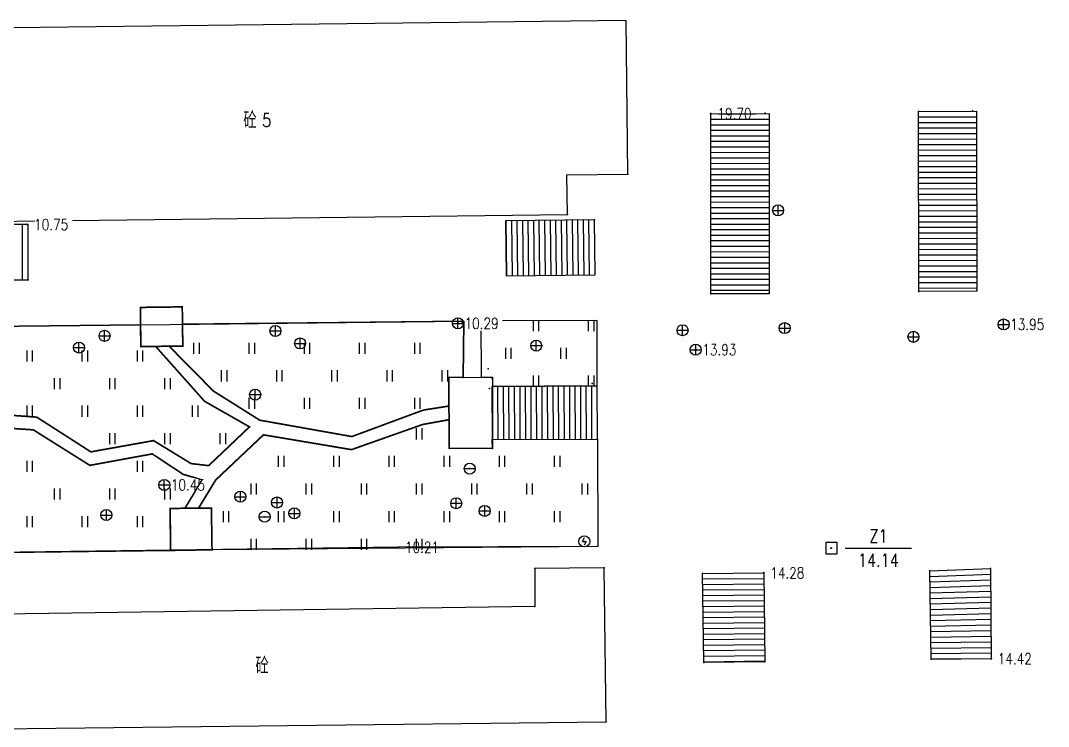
# Model space of a CAD drawing. Extents: x 871 to 1488, y 1110 to 1509.
# Drawn here: x 1262.2 to 1355.3, y 1286.8 to 1350.8 of the extents above; entities that cross this region are included whole.
import ezdxf
from ezdxf.enums import TextEntityAlignment as Align

# ---------------------------------------------------------------- set-up
doc = ezdxf.new("R2010")
doc.units = 0
doc.header["$LTSCALE"] = 0.5
doc.header["$PDSIZE"] = 0.2
doc.linetypes.add('X3', pattern=[5, 4, -1])
doc.layers.get('0').update_dxf_attribs({"linetype": 'CONTINUOUS'})
doc.layers.add('ASSIST', color=7, linetype='CONTINUOUS', plot=False)
for name, color, linetype in [('DLSS', 4, 'CONTINUOUS'), ('GCD', 1, 'CONTINUOUS'), ('GXYZ', 2, 'CONTINUOUS'), ('JMD', 6, 'CONTINUOUS'), ('KZD', 1, 'CONTINUOUS'), ('ZBTZ', 3, 'CONTINUOUS'), ('ZDH', 1, 'CONTINUOUS')]:
    doc.layers.add(name, color=color, linetype=linetype)
doc.styles.add('HZ', font='rs.shx', dxfattribs={"width": 0.8, "bigfont": 'hztxt.shx'})
doc.linetypes.add('1161', pattern='A,0,[149,AAA.SHX,S=0.15,R=0,X=0,Y=0],-1.6', length=1.6)

# ---------------------------------------------------------------- blocks, each defined once
blk = doc.blocks.new('gc042')
blk.add_line((-1, 0), (1, 0))
blk.add_circle((0, 0), 1)
blk = doc.blocks.new('gc043')
for p, q in [((-1, 0), (1, 0)), ((0, -1), (0, 1))]:
    blk.add_line(p, q)
blk.add_circle((0, 0), 1)
blk = doc.blocks.new('gc050')
for p, q in [((-0.35, 0), (0.05, 0.69)), ((-0.35, 0), (0.35, 0)), ((0.35, 0), (-0.06, -0.69))]:
    blk.add_line(p, q)
blk.add_circle((0, 0), 1)
blk = doc.blocks.new('GC200')
at = {"linetype": 'Continuous', "const_width": 0.2, "flags": 128}
blk.add_lwpolyline([(-0.1, 0, 1), (0.1, 0, 1)], format="xyb", close=True, dxfattribs=at)
blk = doc.blocks.new('gc323')
at = {"flags": 128}
for points in [[(-0.5, 0), (-0.5, 2)], [(0.5, 0), (0.5, 2)]]:
    blk.add_lwpolyline(points, dxfattribs=at)
blk = doc.blocks.new('gc261')
blk.add_lwpolyline([(-1, -1), (1, -1), (1, 1), (-1, 1)], close=True)
blk.add_point((0, 0))

msp = doc.modelspace()

# ---------------------------------------------------------------- linework, layer by layer
at = {"linetype": 'Continuous', "elevation": 10.543, "flags": 128}
msp.add_lwpolyline([(1304.942, 1311.998), (1300.996, 1312.015), (1300.986, 1318.435), (1304.932, 1318.441)], close=True, dxfattribs=at)
at = {"layer": 'ASSIST', "linetype": 'Continuous', "flags": 128}
for points in [[(1324.732, 1325.994), (1324.716, 1342.317), (1329.989, 1342.322), (1330.005, 1325.999)], [(1343.55, 1326.218), (1343.521, 1342.526), (1348.797, 1342.535), (1348.826, 1326.227)], [(1256.825, 1327.253), (1262.855, 1327.253), (1262.855, 1332.273), (1256.825, 1332.273)], [(1304.902, 1312.801), (1314.447, 1312.839), (1314.428, 1317.651), (1304.883, 1317.613)], [(1324.083, 1292.604), (1323.975, 1300.673), (1329.508, 1300.72), (1329.619, 1292.67)], [(1344.675, 1292.892), (1344.56, 1300.903), (1350.073, 1301.114), (1350.115, 1292.94)]]:
    msp.add_lwpolyline(points, close=True, dxfattribs=at)
at = {"layer": 'ASSIST', "linetype": 'Continuous', "elevation": 14.306, "flags": 128}
msp.add_lwpolyline([(1306.158, 1327.618), (1314.237, 1327.715), (1314.177, 1332.702), (1306.098, 1332.605)], close=True, dxfattribs=at)
at = {"layer": 'DLSS', "linetype": 'X3', "const_width": 0.15, "flags": 128}
for points, elevation in [([(1276.824, 1324.819), (1276.87, 1321.269), (1273.073, 1321.22), (1273.027, 1324.77)], 10.329), ([(1279.463, 1306.591), (1279.522, 1302.816), (1275.763, 1302.755), (1275.73, 1306.56)], 10.315)]:
    msp.add_lwpolyline(points, close=True, dxfattribs=dict(at, elevation=elevation))
at = {"layer": 'DLSS', "linetype": 'X3', "flags": 128}
for points in [[(1274.416, 1321.237, 0.15, 0.15, 0), (1278.842, 1316.267, 0.15, 0.15, 0), (1282.913, 1313.948, 0.15, 0.15, 0), (1279.217, 1310.436, 0.15, 0.15, 0), (1277.621, 1310.622, 0.15, 0.15, 0), (1274.228, 1312.701, 0.15, 0.15, 0), (1268.541, 1311.684, 0.15, 0.15, 0), (1263.639, 1314.828, 0.15, 0.15, 0), (1258.522, 1315.201, 0.15, 0.15, 0), (1253.48, 1313.805, 0.15, 0.15, 0), (1251.269, 1314.095, 0.15, 0.15, 0), (1251.048, 1312.977, 0.15, 0.15, 0), (1253.512, 1312.625, 0.15, 0.15, 0), (1258.67, 1313.985, 0.15, 0.15, 0), (1263.326, 1313.678, 0.15, 0.15, 0), (1268.451, 1310.461, 0.15, 0.15, 0), (1274.106, 1311.497, 0.15, 0.15, 0), (1276.908, 1309.646, 0.15, 0.15, 0), (1278.629, 1309.147, 0.15, 0.15, 0), (1277.073, 1306.589, 0, 0, 0)], [(1275.635, 1321.253, 0.15, 0.15, 0), (1279.652, 1317.188, 0.15, 0.15, 0), (1283.844, 1314.552, 0.15, 0.15, 0), (1292.192, 1313.07, 0.15, 0.15, 0), (1298.663, 1315.467, 0.15, 0.15, 0), (1300.976, 1315.831, 0, 0, 0)], [(1278.308, 1306.589, 0.15, 0.15, 0), (1279.864, 1309.147, 0.15, 0.15, 0), (1284.181, 1313.226, 0.15, 0.15, 0), (1292.158, 1311.885, 0.15, 0.15, 0), (1298.611, 1314.165, 0.15, 0.15, 0), (1300.985, 1314.596, 0, 0, 0)]]:
    msp.add_lwpolyline(points, format="xyseb", dxfattribs=at)
at = {"layer": 'JMD', "linetype": 'Continuous'}
for p, q in [((1324.732, 1325.994), (1324.716, 1342.317)), ((1329.989, 1342.322), (1330.005, 1325.999)), ((1343.521, 1342.526), (1348.797, 1342.535)), ((1343.55, 1326.218), (1343.521, 1342.526)), ((1348.797, 1342.535), (1348.826, 1326.227)), ((1343.522, 1342.026), (1348.798, 1342.035)), ((1343.523, 1341.526), (1348.799, 1341.535)), ((1324.717, 1340.817), (1329.991, 1340.822)), ((1324.718, 1340.317), (1329.991, 1340.322)), ((1343.524, 1341.026), (1348.8, 1341.035)), ((1343.525, 1340.526), (1348.801, 1340.535)), ((1324.718, 1339.817), (1329.992, 1339.822)), ((1324.719, 1339.317), (1329.992, 1339.322)), ((1343.525, 1340.026), (1348.802, 1340.035)), ((1343.526, 1339.526), (1348.802, 1339.535)), ((1324.719, 1338.817), (1329.992, 1338.822)), ((1343.527, 1339.026), (1348.803, 1339.035)), ((1343.528, 1338.526), (1348.804, 1338.535)), ((1324.72, 1338.317), (1329.993, 1338.322)), ((1324.72, 1337.817), (1329.993, 1337.822)), ((1343.529, 1338.026), (1348.805, 1338.035)), ((1343.53, 1337.526), (1348.806, 1337.535)), ((1324.721, 1337.317), (1329.994, 1337.322)), ((1324.721, 1336.817), (1329.994, 1336.822)), ((1343.531, 1337.026), (1348.807, 1337.035)), ((1343.532, 1336.526), (1348.808, 1336.535)), ((1324.722, 1336.317), (1329.995, 1336.322)), ((1324.722, 1335.817), (1329.995, 1335.822)), ((1343.533, 1336.026), (1348.809, 1336.035)), ((1324.723, 1335.317), (1329.996, 1335.322)), ((1324.723, 1334.817), (1329.996, 1334.822)), ((1343.533, 1335.526), (1348.81, 1335.535)), ((1343.534, 1335.026), (1348.81, 1335.035)), ((1324.724, 1334.317), (1329.997, 1334.322)), ((1324.724, 1333.817), (1329.997, 1333.822)), ((1343.535, 1334.526), (1348.811, 1334.535)), ((1343.536, 1334.026), (1348.812, 1334.035)), ((1324.725, 1333.317), (1329.998, 1333.322)), ((1324.725, 1332.817), (1329.998, 1332.822)), ((1343.537, 1333.526), (1348.813, 1333.535)), ((1343.538, 1333.026), (1348.814, 1333.035)), ((1262.855, 1332.273), (1256.825, 1332.273)), ((1262.355, 1327.253), (1262.355, 1332.273)), ((1262.855, 1327.253), (1262.855, 1332.273)), ((1314.177, 1332.702), (1306.098, 1332.605)), ((1306.237, 1327.619), (1306.178, 1332.606)), ((1306.737, 1327.625), (1306.678, 1332.612)), ((1307.237, 1327.631), (1307.178, 1332.618)), ((1307.737, 1327.637), (1307.677, 1332.624)), ((1308.237, 1327.643), (1308.177, 1332.63)), ((1308.737, 1327.649), (1308.677, 1332.636)), ((1309.237, 1327.655), (1309.177, 1332.642)), ((1309.737, 1327.661), (1309.677, 1332.648)), ((1310.237, 1327.667), (1310.177, 1332.654)), ((1310.737, 1327.673), (1310.677, 1332.66)), ((1311.237, 1327.679), (1311.177, 1332.666)), ((1311.737, 1327.685), (1311.677, 1332.672)), ((1312.237, 1327.691), (1312.177, 1332.678)), ((1312.737, 1327.697), (1312.677, 1332.684)), ((1313.237, 1327.703), (1313.177, 1332.69)), ((1313.737, 1327.709), (1313.677, 1332.696)), ((1314.237, 1327.715), (1314.177, 1332.702)), ((1324.726, 1332.317), (1329.999, 1332.322)), ((1343.539, 1332.526), (1348.815, 1332.535)), ((1343.54, 1332.026), (1348.816, 1332.035)), ((1324.726, 1331.817), (1329.999, 1331.822)), ((1324.727, 1331.317), (1330, 1331.322)), ((1343.541, 1331.526), (1348.817, 1331.535)), ((1343.541, 1331.026), (1348.818, 1331.035)), ((1324.727, 1330.817), (1330, 1330.822)), ((1324.728, 1330.317), (1330.001, 1330.322)), ((1343.542, 1330.526), (1348.818, 1330.535)), ((1343.543, 1330.026), (1348.819, 1330.035)), ((1324.728, 1329.817), (1330.001, 1329.822)), ((1324.729, 1329.317), (1330.002, 1329.322)), ((1343.544, 1329.526), (1348.82, 1329.535)), ((1324.729, 1328.817), (1330.002, 1328.822)), ((1324.73, 1328.317), (1330.003, 1328.322)), ((1343.545, 1329.026), (1348.821, 1329.035)), ((1343.546, 1328.526), (1348.822, 1328.535)), ((1256.825, 1327.253), (1262.855, 1327.253)), ((1306.158, 1327.618), (1314.237, 1327.715)), ((1324.73, 1327.817), (1330.003, 1327.822)), ((1324.731, 1327.317), (1330.004, 1327.322)), ((1343.547, 1328.026), (1348.823, 1328.035)), ((1343.548, 1327.526), (1348.824, 1327.535)), ((1324.731, 1326.817), (1330.004, 1326.822)), ((1324.732, 1326.317), (1330.005, 1326.322)), ((1343.549, 1327.026), (1348.825, 1327.035)), ((1343.549, 1326.526), (1348.826, 1326.535)), ((1314.428, 1317.651), (1304.883, 1317.613)), ((1304.947, 1312.801), (1304.928, 1317.613)), ((1305.447, 1312.803), (1305.428, 1317.615)), ((1305.947, 1312.805), (1305.928, 1317.617)), ((1306.447, 1312.807), (1306.428, 1317.619)), ((1306.947, 1312.809), (1306.928, 1317.621)), ((1307.447, 1312.811), (1307.428, 1317.623)), ((1307.947, 1312.813), (1307.928, 1317.625)), ((1308.447, 1312.815), (1308.428, 1317.627)), ((1308.947, 1312.817), (1308.928, 1317.629)), ((1309.447, 1312.819), (1309.428, 1317.631)), ((1309.947, 1312.821), (1309.928, 1317.633)), ((1310.447, 1312.823), (1310.428, 1317.635)), ((1310.947, 1312.825), (1310.928, 1317.637)), ((1311.447, 1312.827), (1311.428, 1317.639)), ((1311.947, 1312.829), (1311.928, 1317.641)), ((1312.447, 1312.831), (1312.428, 1317.643)), ((1312.947, 1312.833), (1312.928, 1317.645)), ((1313.447, 1312.835), (1313.428, 1317.647)), ((1313.947, 1312.837), (1313.928, 1317.649)), ((1314.447, 1312.839), (1314.428, 1317.651)), ((1304.902, 1312.801), (1314.447, 1312.839)), ((1323.975, 1300.673), (1329.508, 1300.72)), ((1324.083, 1292.604), (1323.975, 1300.673)), ((1323.982, 1300.173), (1329.515, 1300.221)), ((1329.508, 1300.72), (1329.619, 1292.67)), ((1344.56, 1300.903), (1350.073, 1301.114)), ((1344.675, 1292.892), (1344.56, 1300.903)), ((1344.567, 1300.403), (1350.076, 1300.604)), ((1350.073, 1301.114), (1350.115, 1292.94)), ((1323.988, 1299.673), (1329.522, 1299.722)), ((1344.574, 1299.903), (1350.078, 1300.094)), ((1344.582, 1299.403), (1350.081, 1299.584)), ((1323.995, 1299.173), (1329.529, 1299.224)), ((1324.002, 1298.673), (1329.536, 1298.725)), ((1344.589, 1298.903), (1350.083, 1299.074)), ((1344.596, 1298.403), (1350.086, 1298.563)), ((1324.008, 1298.173), (1329.542, 1298.226)), ((1324.015, 1297.673), (1329.549, 1297.727)), ((1344.603, 1297.903), (1350.089, 1298.053)), ((1344.61, 1297.403), (1350.091, 1297.543)), ((1324.022, 1297.173), (1329.556, 1297.229)), ((1324.029, 1296.673), (1329.563, 1296.73)), ((1344.617, 1296.903), (1350.094, 1297.033)), ((1344.625, 1296.403), (1350.097, 1296.523)), ((1324.035, 1296.173), (1329.57, 1296.231)), ((1324.042, 1295.673), (1329.577, 1295.732)), ((1344.632, 1295.904), (1350.099, 1296.013)), ((1324.049, 1295.173), (1329.584, 1295.233)), ((1324.055, 1294.674), (1329.591, 1294.735)), ((1344.639, 1295.404), (1350.102, 1295.503)), ((1344.646, 1294.904), (1350.104, 1294.993)), ((1324.062, 1294.174), (1329.597, 1294.236)), ((1324.069, 1293.674), (1329.604, 1293.737)), ((1344.653, 1294.404), (1350.107, 1294.482)), ((1344.66, 1293.904), (1350.11, 1293.972)), ((1324.075, 1293.174), (1329.611, 1293.238)), ((1344.668, 1293.404), (1350.112, 1293.462)), ((1344.675, 1292.904), (1350.115, 1292.952)), ((1324.082, 1292.674), (1329.618, 1292.74))]:
    msp.add_line(p, q, dxfattribs=at)
at = {"layer": 'JMD', "linetype": 'Continuous', "flags": 128}
for points, elevation in [([(1251.793, 1332.473), (1311.715, 1333.192), (1311.672, 1336.78), (1317.211, 1336.846), (1317.044, 1350.756), (1251.279, 1349.967)], 10.732), ([(1252.111, 1296.847), (1252.215, 1286.509), (1315.233, 1287.219), (1315.049, 1301.179), (1308.765, 1301.106), (1308.781, 1297.684)], 10.678)]:
    msp.add_lwpolyline(points, close=True, dxfattribs=dict(at, elevation=elevation))
at = {"layer": 'KZD', "linetype": 'Continuous'}
msp.add_line((1336.9, 1302.96), (1342.9, 1302.96), dxfattribs=at)
at = {"layer": 'ZBTZ', "linetype": '1161', "elevation": 10.521, "flags": 128}
msp.add_lwpolyline([(1303.91, 1318.436), (1304.932, 1318.441), (1304.935, 1317.613), (1314.428, 1317.651), (1314.404, 1323.585), (1303.89, 1323.543)], close=True, dxfattribs=at)
at = {"layer": 'ZDH', "linetype": 'Continuous'}
for p in [(1324.716, 1342.317, 19.696), (1329.636, 1342.368, 19.701), (1343.521, 1342.526, 19.718), (1348.423, 1342.579, 19.715), (1317.211, 1336.846, 14.31), (1311.715, 1333.192, 10.696), (1330.816, 1333.561, 13.992), (1262.802, 1332.273, 10.749), (1314.177, 1332.702, 14.306), (1262.855, 1327.253, 10.489), (1348.826, 1326.306, 14.015), (1324.732, 1325.994, 14.01), (1330.005, 1326.065, 14.007), (1343.55, 1326.218, 14.011), (1276.824, 1324.819, 10.329), (1273.047, 1323.2, 10.344), (1285.266, 1322.639, 10.377), (1301.8, 1323.324, 10.286), (1302.199, 1323.446, 10.295), (1322.153, 1322.705, 13.928), (1331.41, 1322.891, 13.93), (1351.244, 1323.226, 13.947), (1269.782, 1322.194, 10.436), (1343.074, 1322.103, 13.94), (1267.461, 1321.131, 10.45), (1276.87, 1321.269, 10.356), (1287.503, 1321.505, 10.4), (1308.898, 1321.308, 11.952), (1323.348, 1320.94, 13.925), (1304.555, 1319.193, 10.574), (1300.986, 1318.435, 10.494), (1302.271, 1318.42, 10.505), (1303.91, 1318.436, 10.521), (1304.915, 1318.298, 10.582), (1279.652, 1317.188, 10.532), (1304.676, 1317.438, 10.543), (1313.954, 1317.864, 14.206), (1314.391, 1317.651, 14.207), (1278.842, 1316.267, 10.51), (1283.43, 1316.872, 10.48), (1298.663, 1315.467, 10.464), (1300.976, 1315.831, 10.491), (1263.639, 1314.828, 10.52), (1283.844, 1314.552, 10.538), (1300.985, 1314.596, 10.472), (1263.326, 1313.678, 10.509), (1298.611, 1314.165, 10.486), (1274.228, 1312.701, 10.499), (1284.181, 1313.226, 10.508), (1292.192, 1313.07, 10.403), (1304.902, 1312.801, 10.544), (1314.447, 1312.839, 14.213), (1268.541, 1311.684, 10.522), (1274.106, 1311.497, 10.502), (1292.158, 1311.885, 10.436), (1300.996, 1312.015, 10.514), (1304.942, 1311.998, 10.543), (1268.451, 1310.461, 10.451), (1277.621, 1310.622, 10.531), (1276.908, 1309.646, 10.491), (1279.217, 1310.436, 10.49), (1302.873, 1310.163, 10.568), (1275.193, 1308.687, 10.446), (1278.629, 1309.147, 10.466), (1282.087, 1307.622, 10.415), (1285.415, 1307.096, 10.29), (1301.648, 1307.031, 10.382), (1269.947, 1305.957, 10.312), (1275.73, 1306.56, 10.312), (1277.073, 1306.589, 10.311), (1279.463, 1306.591, 10.315), (1284.289, 1305.811, 10.312), (1286.98, 1306.112, 10.297), (1304.225, 1306.336, 10.537), (1296.405, 1303.036, 10.213), (1313.255, 1303.572, 10.256), (1275.763, 1302.755, 10.205), (1279.522, 1302.816, 10.179), (1335.589, 1302.963, 14.126), (1335.589, 1302.96, 14.131), (1315.049, 1301.179, 14.266), (1308.765, 1301.106, 10.668), (1323.975, 1300.673, 14.273), (1329.508, 1300.72, 14.277), (1344.56, 1300.903, 14.281), (1350.073, 1301.114, 14.28), (1308.781, 1297.684, 10.688), (1344.675, 1292.892, 14.413), (1350.115, 1292.94, 14.415), (1324.083, 1292.604, 14.391), (1329.619, 1292.67, 14.392), (1315.233, 1287.219, 14.268)]:
    msp.add_point(p, dxfattribs=at)

# ---------------------------------------------------------------- block references
at = {"layer": 'GXYZ', "linetype": 'Continuous', "xscale": 0.5, "yscale": 0.5}
for name, p in [('gc043', (1330.816, 1333.561, 13.992)), ('gc043', (1301.8, 1323.324, 10.286)), ('gc043', (1351.244, 1323.226, 13.947)), ('gc043', (1269.782, 1322.194, 10.436)), ('gc043', (1285.266, 1322.639, 10.377)), ('gc043', (1322.153, 1322.705, 13.928)), ('gc043', (1331.41, 1322.891, 13.93)), ('gc043', (1343.074, 1322.103, 13.94)), ('gc043', (1267.461, 1321.131, 10.45)), ('gc043', (1287.503, 1321.505, 10.4)), ('gc043', (1308.898, 1321.308, 11.952)), ('gc043', (1323.348, 1320.94, 13.925)), ('gc043', (1283.43, 1316.872, 10.48)), ('gc042', (1302.873, 1310.163, 10.568)), ('gc043', (1275.193, 1308.687, 10.446)), ('gc043', (1282.087, 1307.622, 10.415)), ('gc043', (1285.415, 1307.096, 10.29)), ('gc042', (1285.415, 1307.096, 10.29)), ('gc043', (1301.648, 1307.031, 10.382)), ('gc043', (1304.225, 1306.336, 10.537)), ('gc043', (1269.947, 1305.957, 10.312)), ('gc042', (1284.289, 1305.811, 10.312)), ('gc043', (1286.98, 1306.112, 10.297)), ('gc050', (1313.255, 1303.572, 10.256))]:
    msp.add_blockref(name, p, dxfattribs=at)
at = {"layer": 'KZD', "linetype": 'Continuous', "xscale": 0.5, "yscale": 0.5}
msp.add_blockref('gc261', (1335.65, 1302.96, 14.14), dxfattribs=at)
at = {"layer": 'ZBTZ', "linetype": 'Continuous', "xscale": 0.5, "yscale": 0.5}
for p in [(1308.89, 1322.613), (1313.89, 1322.613), (1263.008, 1319.87), (1268.008, 1319.87), (1273.008, 1319.87), (1278.135, 1320.57), (1283.135, 1320.57), (1288.135, 1320.57), (1293.135, 1320.57), (1298.135, 1320.57), (1306.39, 1320.113), (1311.39, 1320.113), (1280.635, 1318.07), (1285.635, 1318.07), (1290.635, 1318.07), (1295.635, 1318.07), (1300.635, 1318.07), (1265.508, 1317.37), (1270.508, 1317.37), (1275.508, 1317.37), (1308.89, 1317.613), (1313.89, 1317.613), (1283.135, 1315.57), (1288.135, 1315.57), (1293.135, 1315.57), (1298.135, 1315.57), (1263.008, 1314.87), (1268.008, 1314.87), (1273.008, 1314.87), (1278.008, 1314.87), (1270.508, 1312.37), (1275.508, 1312.37), (1280.508, 1312.37), (1298.308, 1312.816), (1263.008, 1309.87), (1273.008, 1309.87), (1285.808, 1310.316), (1290.808, 1310.316), (1295.808, 1310.316), (1300.808, 1310.316), (1305.808, 1310.316), (1310.808, 1310.316), (1283.308, 1307.816), (1288.308, 1307.816), (1293.308, 1307.816), (1298.308, 1307.816), (1303.308, 1307.816), (1308.308, 1307.816), (1313.308, 1307.816), (1265.508, 1307.37), (1270.508, 1307.37), (1263.008, 1304.87), (1268.008, 1304.87), (1273.008, 1304.87), (1280.808, 1305.316), (1285.808, 1305.316), (1290.808, 1305.316), (1295.808, 1305.316), (1300.808, 1305.316), (1305.808, 1305.316), (1310.808, 1305.316), (1283.308, 1302.816), (1288.308, 1302.816), (1293.308, 1302.816)]:
    msp.add_blockref('gc323', p, dxfattribs=at)

# ---------------------------------------------------------------- texts
at = {"layer": 'JMD', "linetype": 'Continuous', "style": 'HZ', "width": 0.8}
for p in [(1283.562, 1341.737), (1284.664, 1292.321)]:
    msp.add_text('砼', height=1.5, dxfattribs=at).set_placement(p, align=Align.MIDDLE_RIGHT)
msp.add_text('5', height=1.2, dxfattribs=at).set_placement((1284.062, 1341.737), align=Align.MIDDLE_LEFT)
at = {"layer": 'KZD', "linetype": 'Continuous', "style": 'HZ', "width": 0.8}
for s, p in [('Z1', (1339.9, 1304.06)), ('14.14', (1339.9, 1301.86))]:
    msp.add_text(s, height=1.2, dxfattribs=at).set_placement(p, align=Align.MIDDLE)

# ---------------------------------------------------------------- wipeouts: each hides what was drawn before it
at = {"linetype": 'Continuous'}
for points in [[(1297.084, 1302.386), (1300.241, 1302.386), (1300.241, 1303.686), (1297.084, 1303.686)], [(1330.187, 1300.07), (1333.572, 1300.07), (1333.572, 1301.37), (1330.187, 1301.37)], [(1350.794, 1292.29), (1354.179, 1292.29), (1354.179, 1293.59), (1350.794, 1293.59)]]:
    msp.add_wipeout(points, dxfattribs=at)

# ---------------------------------------------------------------- next in the draw order: wipeouts: each hides what was drawn before it
for points in [[(1325.395, 1341.667), (1328.78, 1341.667), (1328.78, 1342.967), (1325.395, 1342.967)], [(1263.481, 1331.623), (1266.866, 1331.623), (1266.866, 1332.923), (1263.481, 1332.923)], [(1302.479, 1322.674), (1305.826, 1322.674), (1305.826, 1323.974), (1302.479, 1323.974)], [(1351.923, 1322.576), (1355.308, 1322.576), (1355.308, 1323.876), (1351.923, 1323.876)], [(1324.027, 1320.29), (1327.412, 1320.29), (1327.412, 1321.59), (1324.027, 1321.59)], [(1275.872, 1308.037), (1279.257, 1308.037), (1279.257, 1309.337), (1275.872, 1309.337)], [(1297.084, 1302.386), (1300.241, 1302.386), (1300.241, 1303.686), (1297.084, 1303.686)], [(1330.187, 1300.07), (1333.572, 1300.07), (1333.572, 1301.37), (1330.187, 1301.37)], [(1350.794, 1292.29), (1354.179, 1292.29), (1354.179, 1293.59), (1350.794, 1293.59)]]:
    msp.add_wipeout(points, dxfattribs=at)

# ---------------------------------------------------------------- next in the draw order: wipeouts: each hides what was drawn before it
for points in [[(1325.395, 1341.667), (1328.78, 1341.667), (1328.78, 1342.967), (1325.395, 1342.967)], [(1263.481, 1331.623), (1266.866, 1331.623), (1266.866, 1332.923), (1263.481, 1332.923)], [(1302.479, 1322.674), (1305.826, 1322.674), (1305.826, 1323.974), (1302.479, 1323.974)], [(1351.923, 1322.576), (1355.308, 1322.576), (1355.308, 1323.876), (1351.923, 1323.876)], [(1324.027, 1320.29), (1327.412, 1320.29), (1327.412, 1321.59), (1324.027, 1321.59)], [(1275.872, 1308.037), (1279.257, 1308.037), (1279.257, 1309.337), (1275.872, 1309.337)], [(1297.084, 1302.386), (1300.241, 1302.386), (1300.241, 1303.686), (1297.084, 1303.686)], [(1330.187, 1300.07), (1333.572, 1300.07), (1333.572, 1301.37), (1330.187, 1301.37)], [(1350.794, 1292.29), (1354.179, 1292.29), (1354.179, 1293.59), (1350.794, 1293.59)]]:
    msp.add_wipeout(points, dxfattribs=at)

# ---------------------------------------------------------------- next in the draw order: block references
at = {"layer": 'GCD', "linetype": 'Continuous'}
ref = msp.add_blockref('GC200', (1296.405, 1303.036, 10.213), dxfattribs=dict(at, xscale=0.5, yscale=0.5, zscale=0.5))
ref.add_attrib('height', '10.21', dxfattribs={"linetype": 'Continuous', "height": 1, "style": 'HZ', "width": 0.8}).set_placement((1297.005, 1303.036, 10.213), align=Align.MIDDLE_LEFT)
ref = msp.add_blockref('GC200', (1329.508, 1300.72, 14.277), dxfattribs=dict(at, xscale=0.5, yscale=0.5, zscale=0.5))
ref.add_attrib('height', '14.28', dxfattribs={"linetype": 'Continuous', "height": 1, "style": 'HZ', "width": 0.8}).set_placement((1330.108, 1300.72, 14.277), align=Align.MIDDLE_LEFT)
ref = msp.add_blockref('GC200', (1350.115, 1292.94, 14.415), dxfattribs=dict(at, xscale=0.5, yscale=0.5, zscale=0.5))
ref.add_attrib('height', '14.42', dxfattribs={"linetype": 'Continuous', "height": 1, "style": 'HZ', "width": 0.8}).set_placement((1350.715, 1292.94, 14.415), align=Align.MIDDLE_LEFT)
at = {"layer": 'ZBTZ', "linetype": 'Continuous', "xscale": 0.5, "yscale": 0.5}
msp.add_blockref('gc323', (1298.308, 1302.816), dxfattribs=at)

# ---------------------------------------------------------------- next in the draw order: wipeouts: each hides what was drawn before it
at = {"linetype": 'Continuous'}
for points in [[(1325.395, 1341.667), (1328.78, 1341.667), (1328.78, 1342.967), (1325.395, 1342.967)], [(1263.481, 1331.623), (1266.866, 1331.623), (1266.866, 1332.923), (1263.481, 1332.923)], [(1302.479, 1322.674), (1305.826, 1322.674), (1305.826, 1323.974), (1302.479, 1323.974)], [(1351.923, 1322.576), (1355.308, 1322.576), (1355.308, 1323.876), (1351.923, 1323.876)], [(1324.027, 1320.29), (1327.412, 1320.29), (1327.412, 1321.59), (1324.027, 1321.59)], [(1275.872, 1308.037), (1279.257, 1308.037), (1279.257, 1309.337), (1275.872, 1309.337)]]:
    msp.add_wipeout(points, dxfattribs=at)

# ---------------------------------------------------------------- next in the draw order: linework, layer by layer
at = {"linetype": 'Continuous', "flags": 128}
msp.add_lwpolyline([(1296.405, 1303.036), (1246.08, 1302.37), (1245.508, 1322.883), (1273.047, 1323.2), (1302.331, 1323.537), (1302.271, 1318.42), (1300.986, 1318.435), (1300.996, 1312.015), (1304.942, 1311.998), (1304.947, 1312.801), (1314.447, 1312.839), (1314.486, 1303.108), (1296.405, 1303.036)], dxfattribs=at)
at = {"layer": 'JMD', "linetype": 'Continuous'}
for p, q in [((1324.716, 1342.317), (1329.989, 1342.322)), ((1324.716, 1341.817), (1329.99, 1341.822)), ((1324.717, 1341.317), (1329.99, 1341.322))]:
    msp.add_line(p, q, dxfattribs=at)
at = {"layer": 'ZBTZ', "linetype": '1161', "flags": 128}
for points in [[(1302.271, 1318.437), (1302.331, 1323.537), (1276.844, 1323.244), (1276.87, 1321.269), (1275.635, 1321.253), (1279.652, 1317.188), (1283.844, 1314.552), (1292.192, 1313.07), (1298.663, 1315.467), (1300.976, 1315.831), (1300.986, 1318.435)], [(1300.985, 1314.596), (1300.996, 1312.015), (1304.942, 1311.998), (1304.902, 1312.801), (1314.447, 1312.839), (1314.486, 1303.108), (1279.522, 1302.816), (1279.463, 1306.591), (1278.308, 1306.589), (1279.864, 1309.147), (1284.181, 1313.226), (1292.158, 1311.885), (1298.611, 1314.165), (1300.985, 1314.596)]]:
    msp.add_lwpolyline(points, close=True, dxfattribs=at)
at = {"layer": 'ZBTZ', "linetype": '1161', "elevation": 10.205, "flags": 128}
msp.add_lwpolyline([(1275.763, 1302.755), (1275.73, 1306.56), (1277.073, 1306.589), (1278.629, 1309.147), (1276.908, 1309.646), (1274.106, 1311.497), (1268.451, 1310.461), (1263.326, 1313.678), (1258.67, 1313.985), (1253.512, 1312.625), (1251.048, 1312.977), (1251.269, 1314.095), (1253.48, 1313.805), (1258.522, 1315.201), (1263.639, 1314.828), (1268.541, 1311.684), (1274.228, 1312.701), (1277.621, 1310.622), (1279.217, 1310.436), (1282.913, 1313.948), (1278.842, 1316.267), (1274.416, 1321.237), (1273.073, 1321.22), (1273.047, 1323.2), (1245.508, 1322.883), (1246.08, 1302.37)], close=True, dxfattribs=at)

# ---------------------------------------------------------------- next in the draw order: block references
at = {"layer": 'GCD', "linetype": 'Continuous'}
ref = msp.add_blockref('GC200', (1324.716, 1342.317, 19.696), dxfattribs=dict(at, xscale=0.5, yscale=0.5, zscale=0.5))
ref.add_attrib('height', '19.70', dxfattribs={"linetype": 'Continuous', "height": 1, "style": 'HZ', "width": 0.8}).set_placement((1325.316, 1342.317, 19.696), align=Align.MIDDLE_LEFT)
ref = msp.add_blockref('GC200', (1262.802, 1332.273, 10.749), dxfattribs=dict(at, xscale=0.5, yscale=0.5, zscale=0.5))
ref.add_attrib('height', '10.75', dxfattribs={"linetype": 'Continuous', "height": 1, "style": 'HZ', "width": 0.8}).set_placement((1263.402, 1332.273, 10.749), align=Align.MIDDLE_LEFT)
ref = msp.add_blockref('GC200', (1301.8, 1323.324, 10.286), dxfattribs=dict(at, xscale=0.5, yscale=0.5, zscale=0.5))
ref.add_attrib('height', '10.29', dxfattribs={"linetype": 'Continuous', "height": 1, "style": 'HZ', "width": 0.8}).set_placement((1302.4, 1323.324, 10.286), align=Align.MIDDLE_LEFT)
ref = msp.add_blockref('GC200', (1351.244, 1323.226, 13.947), dxfattribs=dict(at, xscale=0.5, yscale=0.5, zscale=0.5))
ref.add_attrib('height', '13.95', dxfattribs={"linetype": 'Continuous', "height": 1, "style": 'HZ', "width": 0.8}).set_placement((1351.844, 1323.226, 13.947), align=Align.MIDDLE_LEFT)
ref = msp.add_blockref('GC200', (1323.348, 1320.94, 13.925), dxfattribs=dict(at, xscale=0.5, yscale=0.5, zscale=0.5))
ref.add_attrib('height', '13.93', dxfattribs={"linetype": 'Continuous', "height": 1, "style": 'HZ', "width": 0.8}).set_placement((1323.948, 1320.94, 13.925), align=Align.MIDDLE_LEFT)
ref = msp.add_blockref('GC200', (1275.193, 1308.687, 10.446), dxfattribs=dict(at, xscale=0.5, yscale=0.5, zscale=0.5))
ref.add_attrib('height', '10.45', dxfattribs={"linetype": 'Continuous', "height": 1, "style": 'HZ', "width": 0.8}).set_placement((1275.793, 1308.687, 10.446), align=Align.MIDDLE_LEFT)
at = {"layer": 'ZBTZ', "linetype": 'Continuous', "xscale": 0.5, "yscale": 0.5}
msp.add_blockref('gc323', (1275.508, 1307.37), dxfattribs=at)

doc.saveas('drawing.dxf')
